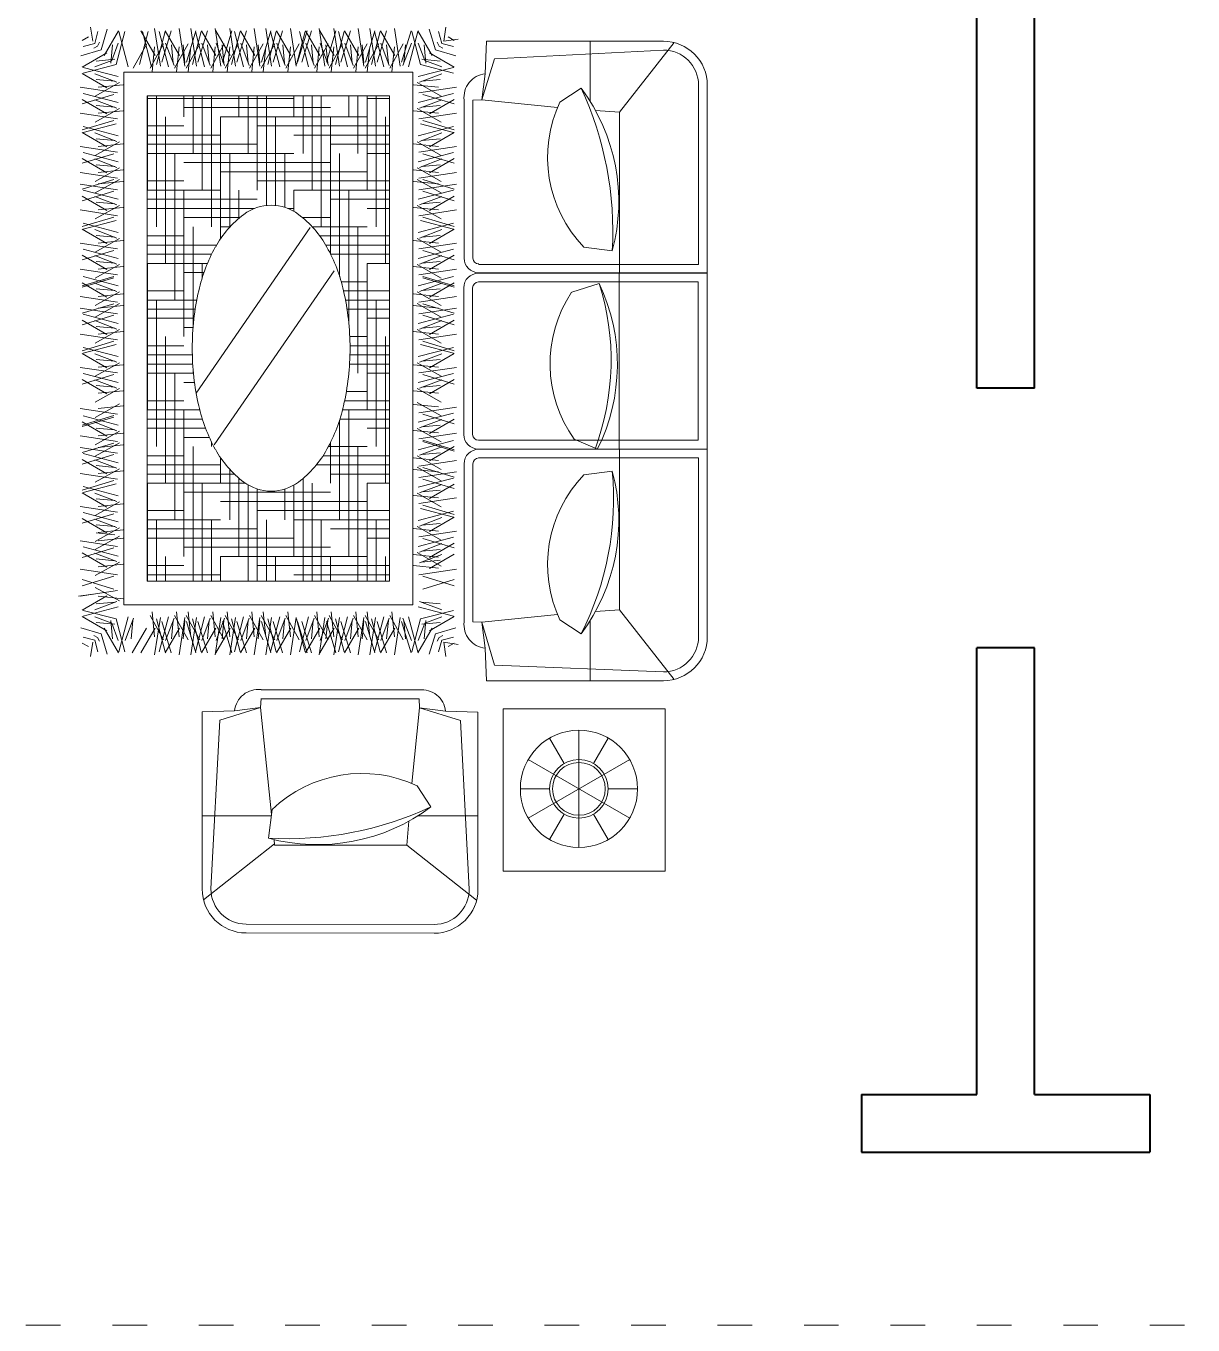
# Model space of a CAD drawing. Header units: millimetres. Extents: x 1551 to 1744, y 1536 to 1676.
# Drawn here: x 1601.938 to 1605.988, y 1566.155 to 1570.662 of the extents above; entities that cross this region are included whole.
import ezdxf

# ---------------------------------------------------------------- set-up
doc = ezdxf.new("R2010")
doc.units = ezdxf.units.MM
doc.linetypes.add('ACAD_ISO03W100', pattern=[30, 12, -18])
doc.layers.add('01_Gruesa', color=7, linetype='Continuous', lineweight=40)
doc.layers.add('03_Fina', color=7, linetype='Continuous', lineweight=9)
doc.layers.add('DWGAUTOCAD', color=7, linetype='Continuous')

# ---------------------------------------------------------------- blocks, each defined once
blk = doc.blocks.new('A$C221E0E82')
at = {"layer": '03_Fina', "color": 252, "true_color": 0x939598}
for p, q in [((892.1, 2154.4), (904.4, 2175.6)), ((914.7, 2131.9), (925.4, 2172.8)), ((936.6, 2110), (958, 2180.9)), ((947.6, 2089.8), (997.5, 2175.6)), ((988.3, 2058.3), (1018.4, 2172.8)), ((1030.2, 2050.5), (998.1, 2172.8)), ((1068.9, 2089.8), (1019, 2175.6)), ((1087.2, 2052.8), (1067.5, 2183.6)), ((1120.6, 2050.5), (1088.5, 2172.8)), ((1092.5, 2066.4), (1125.5, 2175.7)), ((1159.3, 2089.8), (1109.5, 2175.6)), ((1177.6, 2052.8), (1157.9, 2183.6)), ((1182.9, 2066.4), (1215.9, 2175.7)), ((1194.3, 2058.3), (1224.4, 2172.8)), ((1236.2, 2050.5), (1204, 2172.8)), ((1274.9, 2089.8), (1225, 2175.6)), ((1293.2, 2052.8), (1273.4, 2183.6)), ((1326.6, 2050.5), (1294.4, 2172.8)), ((1298.4, 2066.4), (1331.4, 2175.7)), ((1365.3, 2089.8), (1315.4, 2175.6)), ((1383.6, 2052.8), (1363.8, 2183.6)), ((1388.8, 2066.4), (1421.8, 2175.7)), ((1423.8, 2052.8), (1404, 2183.6)), ((1457.2, 2050.5), (1425, 2172.8)), ((1429, 2066.4), (1462, 2175.7)), ((1495.9, 2089.8), (1446, 2175.6)), ((1514.2, 2052.8), (1494.4, 2183.6)), ((1519.4, 2066.4), (1552.4, 2175.7)), ((1530.8, 2058.3), (1560.9, 2172.8)), ((1572.7, 2050.5), (1540.6, 2172.8)), ((1611.4, 2089.8), (1561.5, 2175.6)), ((1629.7, 2052.8), (1610, 2183.6)), ((1663.1, 2050.5), (1631, 2172.8)), ((1635, 2066.4), (1668, 2175.7)), ((1701.8, 2089.8), (1652, 2175.6)), ((1720.1, 2052.8), (1700.4, 2183.6)), ((1725.4, 2066.4), (1758.4, 2175.7)), ((1758.6, 2050.5), (1726.4, 2172.8)), ((1730.4, 2066.4), (1763.4, 2175.7)), ((1797.3, 2089.8), (1747.4, 2175.6)), ((1815.6, 2052.8), (1795.8, 2183.6)), ((1820.8, 2066.4), (1853.8, 2175.7)), ((1855.7, 2052.8), (1836, 2183.6)), ((1889.2, 2050.5), (1857, 2172.8)), ((1861, 2066.4), (1894, 2175.7)), ((1927.9, 2089.8), (1878, 2175.6)), ((1946.2, 2052.8), (1926.4, 2183.6)), ((1951.4, 2066.4), (1984.4, 2175.7)), ((1962.8, 2058.3), (1992.9, 2172.8)), ((2004.7, 2050.5), (1972.6, 2172.8)), ((2043.4, 2089.8), (1993.5, 2175.6)), ((2061.7, 2052.8), (2042, 2183.6)), ((2095.1, 2050.5), (2063, 2172.8)), ((2067, 2066.4), (2100, 2175.7)), ((2133.8, 2089.8), (2083.9, 2175.6)), ((2204.8, 2052.8), (2185, 2183.6)), ((2210, 2066.4), (2243, 2175.7)), ((2243.2, 2050.5), (2211.1, 2172.8)), ((2215.1, 2066.4), (2248.1, 2175.7)), ((2281.9, 2089.8), (2232, 2175.6)), ((2300.2, 2052.8), (2280.5, 2183.6)), ((2305.5, 2066.4), (2338.5, 2175.7)), ((2340.4, 2052.8), (2320.7, 2183.6)), ((2373.8, 2050.5), (2341.7, 2172.8)), ((2345.7, 2066.4), (2378.7, 2175.7)), ((2412.5, 2089.8), (2362.6, 2175.6)), ((2430.8, 2052.8), (2411.1, 2183.6)), ((2436.1, 2066.4), (2469.1, 2175.7)), ((2447.5, 2058.3), (2477.6, 2172.8)), ((2489.4, 2050.5), (2457.2, 2172.8)), ((2528.1, 2089.8), (2478.2, 2175.6)), ((2546.4, 2052.8), (2526.6, 2183.6)), ((2579.8, 2050.5), (2547.6, 2172.8)), ((2551.6, 2066.4), (2584.6, 2175.7)), ((2618.5, 2089.8), (2568.6, 2175.6)), ((2665.1, 2052.8), (2645.4, 2183.6)), ((2698.6, 2050.5), (2666.4, 2172.8)), ((2670.4, 2066.4), (2703.4, 2175.7)), ((2737.3, 2089.8), (2687.4, 2175.6)), ((2764.1, 2052.8), (2744.3, 2183.6)), ((2769.3, 2066.4), (2802.3, 2175.7)), ((2813.7, 2066.4), (2780.7, 2175.7)), ((2818.9, 2052.8), (2838.7, 2183.6)), ((2830.9, 2139.1), (2838.4, 2188.7)), ((2837.2, 2089.8), (2887.1, 2175.6)), ((2875.9, 2050.5), (2908.1, 2172.8)), ((2917.8, 2058.3), (2887.7, 2172.8)), ((2958.6, 2089.8), (2908.7, 2175.6)), ((2969.6, 2110), (2948.2, 2180.9)), ((2991.5, 2131.9), (2980.8, 2172.8)), ((3014, 2154.4), (3001.7, 2175.6)), ((907.4, 2139.1), (857.8, 2146.6)), ((914.7, 2131.9), (873.8, 2121.2)), ((923.7, 2122.8), (931, 2135.8)), ((970, 2063), (976, 2127.2)), ((973.7, 2072.9), (996.2, 2132.6)), ((1049.7, 2054.9), (1020.3, 2132.6)), ((1046.5, 2063), (1040.5, 2127.2)), ((1051.3, 2046.3), (1098.5, 2130.6)), ((1140.1, 2054.9), (1110.7, 2132.6)), ((1136.9, 2063), (1130.9, 2127.2)), ((1141.7, 2046.3), (1188.9, 2130.6)), ((1255.6, 2054.9), (1226.2, 2132.6)), ((1252.5, 2063), (1246.5, 2127.2)), ((1257.2, 2046.3), (1304.4, 2130.6)), ((1346, 2054.9), (1316.7, 2132.6)), ((1342.9, 2063), (1336.9, 2127.2)), ((1347.7, 2046.3), (1394.8, 2130.6)), ((1387.8, 2046.3), (1435, 2130.6)), ((1476.6, 2054.9), (1447.3, 2132.6)), ((1473.5, 2063), (1467.5, 2127.2)), ((1478.3, 2046.3), (1525.4, 2130.6)), ((1592.2, 2054.9), (1562.8, 2132.6)), ((1589, 2063), (1583, 2127.2)), ((1593.8, 2046.3), (1641, 2130.6)), ((1682.6, 2054.9), (1653.2, 2132.6)), ((1679.4, 2063), (1673.4, 2127.2)), ((1684.2, 2046.3), (1731.4, 2130.6)), ((1778, 2054.9), (1748.6, 2132.6)), ((1774.9, 2063), (1768.9, 2127.2)), ((1779.6, 2046.3), (1826.8, 2130.6)), ((1819.8, 2046.3), (1867, 2130.6)), ((1908.6, 2054.9), (1879.2, 2132.6)), ((1905.5, 2063), (1899.5, 2127.2)), ((1910.2, 2046.3), (1957.4, 2130.6)), ((2024.2, 2054.9), (1994.8, 2132.6)), ((2021, 2063), (2015, 2127.2)), ((2025.8, 2046.3), (2073, 2130.6)), ((2114.6, 2054.9), (2085.2, 2132.6)), ((2111.4, 2063), (2105.4, 2127.2)), ((2116.2, 2046.3), (2163.4, 2130.6)), ((2168.9, 2046.3), (2216, 2130.6)), ((2262.7, 2054.9), (2233.3, 2132.6)), ((2259.5, 2063), (2253.5, 2127.2)), ((2264.3, 2046.3), (2311.5, 2130.6)), ((2304.5, 2046.3), (2351.7, 2130.6)), ((2393.3, 2054.9), (2363.9, 2132.6)), ((2390.1, 2063), (2384.1, 2127.2)), ((2394.9, 2046.3), (2442.1, 2130.6)), ((2508.8, 2054.9), (2479.4, 2132.6)), ((2505.7, 2063), (2499.7, 2127.2)), ((2510.4, 2046.3), (2557.6, 2130.6)), ((2599.2, 2054.9), (2569.9, 2132.6)), ((2596.1, 2063), (2590.1, 2127.2)), ((2600.8, 2046.3), (2648, 2130.6)), ((2624.5, 2063), (2618.5, 2127.2)), ((2629.2, 2046.3), (2676.4, 2130.6)), ((2718, 2054.9), (2688.6, 2132.6)), ((2714.9, 2063), (2708.9, 2127.2)), ((2719.6, 2046.3), (2766.8, 2130.6)), ((2854.9, 2046.3), (2807.7, 2130.6)), ((2856.5, 2054.9), (2885.9, 2132.6)), ((2859.6, 2063), (2865.6, 2127.2)), ((2932.5, 2072.9), (2909.9, 2132.6)), ((2936.2, 2063), (2930.2, 2127.2)), ((2982.4, 2122.8), (2975.2, 2135.8)), ((2991.5, 2131.9), (3032.4, 2121.2)), ((2998.7, 2139.1), (3048.3, 2146.6)), ((936.6, 2110), (865.6, 2088.6)), ((956.8, 2099), (871, 2049.1)), ((923.7, 2122.8), (910.8, 2115.6)), ((1058.4, 2033.2), (1067.3, 2120.3)), ((1148.8, 2033.2), (1157.8, 2120.3)), ((1264.3, 2033.2), (1273.3, 2120.3)), ((1354.7, 2033.2), (1363.7, 2120.3)), ((1394.9, 2033.2), (1403.9, 2120.3)), ((1485.3, 2033.2), (1494.3, 2120.3)), ((1600.9, 2033.2), (1609.8, 2120.3)), ((1691.3, 2033.2), (1700.3, 2120.3)), ((1786.7, 2033.2), (1795.7, 2120.3)), ((1826.9, 2033.2), (1835.9, 2120.3)), ((1917.3, 2033.2), (1926.3, 2120.3)), ((2032.9, 2033.2), (2041.8, 2120.3)), ((2123.3, 2033.2), (2132.2, 2120.3)), ((2175.9, 2033.2), (2184.9, 2120.3)), ((2271.4, 2033.2), (2280.4, 2120.3)), ((2311.6, 2033.2), (2320.5, 2120.3)), ((2402, 2033.2), (2411, 2120.3)), ((2517.5, 2033.2), (2526.5, 2120.3)), ((2607.9, 2033.2), (2616.9, 2120.3)), ((2636.3, 2033.2), (2645.3, 2120.3)), ((2726.7, 2033.2), (2735.7, 2120.3)), ((2847.8, 2033.2), (2838.8, 2120.3)), ((2949.4, 2099), (3035.2, 2049.1)), ((2969.6, 2110), (3040.5, 2088.6)), ((2982.4, 2122.8), (2995.3, 2115.6)), ((988.3, 2058.3), (873.8, 2028.1)), ((996, 2016.3), (873.8, 2048.5)), ((996, 2016.3), (873.8, 2048.5)), ((973.7, 2072.9), (913.9, 2050.4)), ((983.6, 2076.6), (919.4, 2070.6)), ((2910.1, 2016.3), (3032.4, 2048.5)), ((2910.1, 2016.3), (3032.4, 2048.5)), ((2917.8, 2058.3), (3032.4, 2028.1)), ((2922.6, 2076.6), (2986.7, 2070.6)), ((2932.5, 2072.9), (2992.2, 2050.4)), ((1000.3, 1998.7), (916, 1951.5)), ((2868, 2031.6), (1015, 2031.6)), ((1015, 2031.6), (1015, 1024.9)), ((2868, 1024.9), (2868, 2031.6)), ((2914.5, 1996.9), (2992.2, 2026.3)), ((2914.5, 1996.9), (2992.2, 2026.3)), ((2922.6, 2000), (2986.7, 2006)), ((2922.6, 2000), (2986.7, 2006)), ((2949.4, 1952.3), (3035.2, 2002.2)), ((2949.4, 1952.3), (3035.2, 2002.2)), ((956.8, 1922.3), (871, 1972.2)), ((956.8, 1922.3), (871, 1972.2)), ((988.3, 1976.2), (873.8, 1946.1)), ((996, 1934.3), (873.8, 1966.5)), ((996, 1934.3), (873.8, 1966.5)), ((2786.4, 1950), (1096.6, 1950)), ((1096.6, 1950), (1096.6, 1106.5)), ((1096.6, 1949.2), (1425.2, 1949.2)), ((1106.5, 1949.2), (1106.5, 1439.3)), ((1170.2, 1950), (1170.2, 1949.2)), ((1202.1, 1950), (1202.1, 1821.8)), ((1234, 1950), (1234, 1694.3)), ((1265.8, 1950), (1265.8, 1566.8)), ((1297.7, 1949.2), (1297.7, 1439.3)), ((1361.4, 1950), (1361.4, 1949.2)), ((1393.3, 1950), (1393.3, 1821.8)), ((1425.2, 1950), (1425.2, 1694.3)), ((1457.1, 1950), (1457.1, 1566.8)), ((1488.9, 1949.2), (1488.9, 1576.4)), ((1552.7, 1950), (1552.7, 1949.2)), ((1584.6, 1950), (1584.6, 1821.8)), ((1616.4, 1950), (1616.4, 1708.5)), ((1648.3, 1950), (1648.3, 1725.4)), ((1680.2, 1949.2), (2190.1, 1949.2)), ((1680.2, 1949.2), (1680.2, 1739.9)), ((1743.9, 1950), (1743.9, 1949.2)), ((1775.8, 1950), (1775.8, 1821.8)), ((1807.7, 1950), (1807.7, 1777.2)), ((1839.5, 1950), (1839.5, 1782.7)), ((1871.4, 1949.2), (1871.4, 1787)), ((1935.2, 1950), (1935.2, 1949.2)), ((1967, 1950), (1967, 1821.8)), ((1998.9, 1950), (1998.9, 1792.7)), ((2030.8, 1950), (2030.8, 1791.3)), ((2062.7, 1949.2), (2062.7, 1788.8)), ((2126.4, 1950), (2126.4, 1949.2)), ((2158.3, 1950), (2158.3, 1821.8)), ((2190.1, 1950), (2190.1, 1766.9)), ((2222, 1950), (2222, 1757.8)), ((2253.9, 1949.2), (2253.9, 1746.7)), ((2317.6, 1950), (2317.6, 1949.2)), ((2349.5, 1950), (2349.5, 1821.8)), ((2381.4, 1950), (2381.4, 1694.3)), ((2413.3, 1950), (2413.3, 1646.5)), ((2445.1, 1949.2), (2445.1, 1608.2)), ((2445.1, 1949.2), (2786.4, 1949.2)), ((2508.9, 1950), (2508.9, 1949.2)), ((2540.7, 1950), (2540.7, 1821.8)), ((2572.6, 1950), (2572.6, 1694.3)), ((2604.5, 1950), (2604.5, 1566.8)), ((2636.4, 1949.2), (2636.4, 1439.3)), ((2700.1, 1950), (2700.1, 1949.2)), ((2732, 1950), (2732, 1821.8)), ((2763.9, 1950), (2763.9, 1694.3)), ((2786.4, 1106.5), (2786.4, 1950)), ((2949.4, 1922.3), (3035.2, 1972.2)), ((2949.4, 1922.3), (3035.2, 1972.2)), ((993.8, 1904), (863, 1923.8)), ((980.2, 1898.8), (870.8, 1865.8)), ((988.3, 1917.5), (873.8, 1887.3)), ((996, 1875.5), (873.8, 1907.7)), ((996, 1875.5), (873.8, 1907.7)), ((1000.3, 1939.9), (916, 1892.8)), ((1013.4, 1932.9), (926.3, 1923.9)), ((1096.6, 1917.4), (1552.7, 1917.4)), ((1807.7, 1917.4), (2317.6, 1917.4)), ((2572.6, 1917.4), (2786.4, 1917.4)), ((2892.8, 1932.9), (2979.8, 1923.9)), ((2905.9, 1939.9), (2990.2, 1892.8)), ((2910.1, 1875.5), (3032.4, 1907.7)), ((2910.1, 1875.5), (3032.4, 1907.7)), ((2912.3, 1904), (3043.1, 1923.8)), ((2917.8, 1917.5), (3032.4, 1887.3)), ((2926, 1898.8), (3035.3, 1865.8)), ((956.8, 1836.9), (871, 1886.7)), ((956.8, 1836.9), (871, 1886.7)), ((991.7, 1856.1), (913.9, 1885.5)), ((991.7, 1856.1), (913.9, 1885.5)), ((1000.3, 1854.5), (916, 1807.3)), ((983.6, 1859.3), (919.4, 1865.3)), ((983.6, 1859.3), (919.4, 1865.3)), ((1170.2, 1885.5), (1680.2, 1885.5)), ((1297.7, 1853.6), (1807.7, 1853.6)), ((1935.2, 1885.5), (2445.1, 1885.5)), ((2062.7, 1853.6), (2572.6, 1853.6)), ((2700.1, 1885.5), (2786.4, 1885.5)), ((2905.9, 1854.5), (2990.2, 1807.3)), ((2914.5, 1856.1), (2992.2, 1885.5)), ((2914.5, 1856.1), (2992.2, 1885.5)), ((2922.6, 1859.3), (2986.7, 1865.3)), ((2922.6, 1859.3), (2986.7, 1865.3)), ((2949.4, 1836.9), (3035.2, 1886.7)), ((2949.4, 1836.9), (3035.2, 1886.7)), ((993.8, 1818.6), (863, 1838.3)), ((980.2, 1813.3), (870.8, 1780.3)), ((1000.3, 1814.3), (916, 1767.1)), ((983.6, 1819), (919.4, 1825)), ((983.6, 1819), (919.4, 1825)), ((1013.4, 1847.4), (926.3, 1838.4)), ((1096.6, 1821.8), (1170.2, 1821.8)), ((1138.3, 1821.8), (1138.3, 1311.8)), ((1329.6, 1821.8), (1329.6, 1311.8)), ((1425.2, 1821.8), (1935.2, 1821.8)), ((1520.8, 1821.8), (1520.8, 1627.6)), ((1712, 1821.8), (1712, 1752.2)), ((1903.3, 1821.8), (1903.3, 1790.1)), ((2094.5, 1821.8), (2094.5, 1785.1)), ((2190.1, 1821.8), (2700.1, 1821.8)), ((2285.8, 1821.8), (2285.8, 1733.4)), ((2477, 1821.8), (2477, 1311.8)), ((2668.2, 1821.8), (2668.2, 1311.8)), ((2892.8, 1847.4), (2979.8, 1838.4)), ((2905.9, 1814.3), (2990.2, 1767.1)), ((2912.3, 1818.6), (3043.1, 1838.3)), ((2922.6, 1819), (2986.7, 1825)), ((2922.6, 1819), (2986.7, 1825)), ((2926, 1813.3), (3035.3, 1780.3)), ((993.8, 1778.4), (863, 1798.1)), ((980.2, 1773.1), (870.8, 1740.1)), ((988.3, 1791.8), (873.8, 1761.7)), ((996, 1749.9), (873.8, 1782)), ((996, 1749.9), (873.8, 1782)), ((1013.4, 1807.2), (926.3, 1798.2)), ((1096.6, 1789.9), (1297.7, 1789.9)), ((1552.7, 1789.9), (1900.3, 1789.9)), ((2131.4, 1779.4), (1555.5, 1382.1)), ((2050.7, 1789.9), (2062.7, 1789.9)), ((2317.6, 1789.9), (2786.4, 1789.9)), ((2892.8, 1807.2), (2979.8, 1798.2)), ((2910.1, 1749.9), (3032.4, 1782)), ((2910.1, 1749.9), (3032.4, 1782)), ((2912.3, 1778.4), (3043.1, 1798.1)), ((2917.8, 1791.8), (3032.4, 1761.7)), ((2926, 1773.1), (3035.3, 1740.1)), ((956.8, 1711.2), (871, 1761.1)), ((956.8, 1711.2), (871, 1761.1)), ((991.7, 1730.4), (913.9, 1759.8)), ((991.7, 1730.4), (913.9, 1759.8)), ((1000.3, 1728.8), (916, 1681.6)), ((983.6, 1733.6), (919.4, 1739.6)), ((983.6, 1733.6), (919.4, 1739.6)), ((1013.4, 1721.7), (926.3, 1712.8)), ((1096.6, 1758), (1425.2, 1758)), ((1096.6, 1726.1), (1552.7, 1726.1)), ((1680.2, 1758), (1729.5, 1758)), ((2301.2, 1726.1), (2317.6, 1726.1)), ((2445.1, 1758), (2786.4, 1758)), ((2572.6, 1726.1), (2786.4, 1726.1)), ((2892.8, 1721.7), (2979.8, 1712.8)), ((2905.9, 1728.8), (2990.2, 1681.6)), ((2914.5, 1730.4), (2992.2, 1759.8)), ((2914.5, 1730.4), (2992.2, 1759.8)), ((2922.6, 1733.6), (2986.7, 1739.6)), ((2922.6, 1733.6), (2986.7, 1739.6)), ((2949.4, 1711.2), (3035.2, 1761.1)), ((2949.4, 1711.2), (3035.2, 1761.1)), ((3237.1, 1645.7), (3241.3, 1758.6)), ((3241.3, 1758.6), (3857.3, 1758.6)), ((3857.3, 1728), (3270, 1697.4)), ((3602.3, 1758.6), (3602.3, 1517.5)), ((3700.6, 1506.6), (3894.8, 1754)), ((993.8, 1692.9), (863, 1712.6)), ((980.2, 1687.6), (870.8, 1654.6)), ((956.8, 1660.9), (871, 1710.8)), ((956.8, 1660.9), (871, 1710.8)), ((991.7, 1680.2), (913.9, 1709.5)), ((991.7, 1680.2), (913.9, 1709.5)), ((1000.3, 1678.6), (916, 1631.4)), ((983.6, 1683.3), (919.4, 1689.3)), ((983.6, 1683.3), (919.4, 1689.3)), ((1170.2, 1694.3), (1594, 1694.3)), ((1170.2, 1694.3), (1170.2, 1184.3)), ((1361.4, 1694.3), (1361.4, 1184.3)), ((1552.7, 1694.3), (1552.7, 1661.2)), ((2311.8, 1716.3), (1706.2, 1298.4)), ((2357, 1694.3), (2445.1, 1694.3)), ((2508.9, 1694.3), (2508.9, 1184.3)), ((2700.1, 1694.3), (2700.1, 1184.3)), ((2700.1, 1694.3), (2786.4, 1694.3)), ((2905.9, 1678.6), (2990.2, 1631.4)), ((2912.3, 1692.9), (3043.1, 1712.6)), ((2914.5, 1680.2), (2992.2, 1709.5)), ((2914.5, 1680.2), (2992.2, 1709.5)), ((2922.6, 1683.3), (2986.7, 1689.3)), ((2922.6, 1683.3), (2986.7, 1689.3)), ((2926, 1687.6), (3035.3, 1654.6)), ((2949.4, 1660.9), (3035.2, 1710.8)), ((2949.4, 1660.9), (3035.2, 1710.8)), ((3270, 1697.4), (3225.5, 1555.1)), ((993.8, 1642.6), (863, 1662.4)), ((980.2, 1637.4), (870.8, 1604.4)), ((988.3, 1656.1), (873.8, 1626)), ((996, 1614.2), (873.8, 1646.3)), ((996, 1614.2), (873.8, 1646.3)), ((1013.4, 1671.5), (926.3, 1662.5)), ((1096.6, 1630.5), (1170.2, 1630.5)), ((1297.7, 1662.4), (1553.9, 1662.4)), ((1425.2, 1630.5), (1523.3, 1630.5)), ((2397, 1662.4), (2572.6, 1662.4)), ((2427.7, 1630.5), (2700.1, 1630.5)), ((2892.8, 1671.5), (2979.8, 1662.5)), ((2910.1, 1614.2), (3032.4, 1646.3)), ((2910.1, 1614.2), (3032.4, 1646.3)), ((2912.3, 1642.6), (3043.1, 1662.4)), ((2917.8, 1656.1), (3032.4, 1626)), ((2926, 1637.4), (3035.3, 1604.4)), ((3237.1, 1645.7), (3225.5, 1555.1)), ((956.8, 1575.5), (871, 1625.4)), ((956.8, 1575.5), (871, 1625.4)), ((991.7, 1594.7), (913.9, 1624.1)), ((991.7, 1594.7), (913.9, 1624.1)), ((1000.3, 1593.1), (916, 1545.9)), ((983.6, 1597.9), (919.4, 1603.9)), ((983.6, 1597.9), (919.4, 1603.9)), ((1013.4, 1586), (926.3, 1577)), ((1096.6, 1598.6), (1297.7, 1598.6)), ((2451.2, 1598.6), (2786.4, 1598.6)), ((2892.8, 1586), (2979.8, 1577)), ((2905.9, 1593.1), (2990.2, 1545.9)), ((2914.5, 1594.7), (2992.2, 1624.1)), ((2914.5, 1594.7), (2992.2, 1624.1)), ((2922.6, 1597.9), (2986.7, 1603.9)), ((2922.6, 1597.9), (2986.7, 1603.9)), ((2949.4, 1575.5), (3035.2, 1625.4)), ((2949.4, 1575.5), (3035.2, 1625.4)), ((3980.8, 951.3), (3979.7, 1605.6)), ((4011.4, 951.3), (4010.3, 1605.6)), ((993.8, 1557.2), (863, 1576.9)), ((980.2, 1551.9), (870.8, 1518.9)), ((1000.3, 1552.9), (916, 1505.7)), ((983.6, 1557.7), (919.4, 1563.7)), ((983.6, 1557.7), (919.4, 1563.7)), ((1013.4, 1545.8), (926.3, 1536.8)), ((1096.6, 1566.8), (1425.2, 1566.8)), ((1202.1, 1566.8), (1202.1, 1106.5)), ((1393.3, 1566.8), (1393.3, 1106.5)), ((2465.5, 1566.8), (2786.4, 1566.8)), ((2540.7, 1566.8), (2540.7, 1106.5)), ((2732, 1566.8), (2732, 1106.5)), ((2892.8, 1545.8), (2979.8, 1536.8)), ((2905.9, 1552.9), (2990.2, 1505.7)), ((2912.3, 1557.2), (3043.1, 1576.9)), ((2922.6, 1557.7), (2986.7, 1563.7)), ((2922.6, 1557.7), (2986.7, 1563.7)), ((2926, 1551.9), (3035.3, 1518.9)), ((3164.8, 1553.1), (3164.8, 1003.5)), ((3194.4, 1553.5), (3225.5, 1555.1)), ((3195.4, 1553.1), (3195.4, 1003.5)), ((3225.5, 1555.1), (3598.5, 1517)), ((993.8, 1517), (863, 1536.7)), ((980.2, 1511.7), (870.8, 1478.7)), ((956.8, 1449.8), (871, 1499.7)), ((956.8, 1449.8), (871, 1499.7)), ((988.3, 1530.4), (873.8, 1500.3)), ((996, 1488.5), (873.8, 1520.6)), ((996, 1488.5), (873.8, 1520.6)), ((991.7, 1469.1), (913.9, 1498.4)), ((991.7, 1469.1), (913.9, 1498.4)), ((1096.6, 1534.9), (1478.8, 1534.9)), ((1170.2, 1503), (1478.7, 1503)), ((2572.6, 1534.9), (2786.4, 1534.9)), ((2700.1, 1503), (2786.4, 1503)), ((2910.1, 1488.5), (3032.4, 1520.6)), ((2910.1, 1488.5), (3032.4, 1520.6)), ((2912.3, 1517), (3043.1, 1536.7)), ((2914.5, 1469.1), (2992.2, 1498.4)), ((2914.5, 1469.1), (2992.2, 1498.4)), ((2917.8, 1530.4), (3032.4, 1500.3)), ((2926, 1511.7), (3035.3, 1478.7)), ((2949.4, 1449.8), (3035.2, 1499.7)), ((2949.4, 1449.8), (3035.2, 1499.7)), ((3581, 1514.7), (3680.6, 1527.8)), ((3685.5, 1508.2), (3705.4, 1506.1)), ((3705.4, 1045.6), (3705.4, 1506.1)), ((993.8, 1431.5), (863, 1451.3)), ((1000.3, 1467.4), (916, 1420.3)), ((983.6, 1472.2), (919.4, 1478.2)), ((983.6, 1472.2), (919.4, 1478.2)), ((1013.4, 1460.3), (926.3, 1451.4)), ((1297.7, 1471.2), (1485.1, 1471.2)), ((1488.9, 1460.3), (1488.9, 1439.3)), ((2465.9, 1471.2), (2572.6, 1471.2)), ((2892.8, 1460.3), (2979.8, 1451.4)), ((2905.9, 1467.4), (2990.2, 1420.3)), ((2912.3, 1431.5), (3043.1, 1451.3)), ((2922.6, 1472.2), (2986.7, 1478.2)), ((2922.6, 1472.2), (2986.7, 1478.2)), ((980.2, 1426.3), (870.8, 1393.3)), ((980.2, 1411.2), (870.8, 1378.2)), ((988.3, 1429.9), (873.8, 1399.8)), ((996, 1388), (873.8, 1420.1)), ((996, 1388), (873.8, 1420.1)), ((1096.6, 1439.3), (1170.2, 1439.3)), ((1096.6, 1407.4), (1297.7, 1407.4)), ((1234, 1439.3), (1234, 1106.5)), ((1425.2, 1439.3), (1425.2, 1106.5)), ((1425.2, 1439.3), (1499.1, 1439.3)), ((1520.8, 1409.1), (1520.8, 1311.8)), ((2428.7, 1407.4), (2786.4, 1407.4)), ((2451.9, 1439.3), (2700.1, 1439.3)), ((2572.6, 1439.3), (2572.6, 1106.5)), ((2763.9, 1439.3), (2763.9, 1106.5)), ((2910.1, 1388), (3032.4, 1420.1)), ((2910.1, 1388), (3032.4, 1420.1)), ((2917.8, 1429.9), (3032.4, 1399.8)), ((2926, 1426.3), (3035.3, 1393.3)), ((2926, 1411.2), (3035.3, 1378.2)), ((956.8, 1349.3), (871, 1399.1)), ((956.8, 1349.3), (871, 1399.1)), ((991.7, 1368.5), (913.9, 1397.9)), ((991.7, 1368.5), (913.9, 1397.9)), ((1000.3, 1366.9), (916, 1319.7)), ((983.6, 1371.7), (919.4, 1377.7)), ((983.6, 1371.7), (919.4, 1377.7)), ((1013.4, 1359.8), (926.3, 1350.8)), ((1096.6, 1375.5), (1425.2, 1375.5)), ((1552.7, 1375.4), (1552.7, 1184.3)), ((2381.4, 1360.7), (2381.4, 1106.5)), ((2445.1, 1375.5), (2786.4, 1375.5)), ((2892.8, 1359.8), (2979.8, 1350.8)), ((2905.9, 1366.9), (2990.2, 1319.7)), ((2914.5, 1368.5), (2992.2, 1397.9)), ((2914.5, 1368.5), (2992.2, 1397.9)), ((2922.6, 1371.7), (2986.7, 1377.7)), ((2922.6, 1371.7), (2986.7, 1377.7)), ((2949.4, 1349.3), (3035.2, 1399.1)), ((2949.4, 1349.3), (3035.2, 1399.1)), ((993.8, 1331), (863, 1350.7)), ((980.2, 1325.7), (870.8, 1292.7)), ((956.8, 1299), (871, 1348.9)), ((956.8, 1299), (871, 1348.9)), ((991.7, 1318.3), (913.9, 1347.6)), ((991.7, 1318.3), (913.9, 1347.6)), ((1000.3, 1316.6), (916, 1269.5)), ((983.6, 1321.4), (919.4, 1327.4)), ((983.6, 1321.4), (919.4, 1327.4)), ((1096.6, 1343.7), (1552.7, 1343.7)), ((1170.2, 1311.8), (1647.2, 1311.8)), ((1265.8, 1311.8), (1265.8, 1106.5)), ((1457.1, 1311.8), (1457.1, 1106.5)), ((1584.6, 1349.1), (1584.6, 1106.5)), ((1616.4, 1328.2), (1616.4, 1106.5)), ((1648.3, 1311.3), (1648.3, 1106.5)), ((2303.8, 1311.8), (2445.1, 1311.8)), ((2317.6, 1318.9), (2317.6, 1184.3)), ((2349.5, 1337.4), (2349.5, 1106.5)), ((2413.3, 1311.8), (2413.3, 1106.5)), ((2572.6, 1343.7), (2786.4, 1343.7)), ((2604.5, 1311.8), (2604.5, 1106.5)), ((2700.1, 1311.8), (2786.4, 1311.8)), ((2905.9, 1316.6), (2990.2, 1269.5)), ((2912.3, 1331), (3043.1, 1350.7)), ((2914.5, 1318.3), (2992.2, 1347.6)), ((2914.5, 1318.3), (2992.2, 1347.6)), ((2922.6, 1321.4), (2986.7, 1327.4)), ((2922.6, 1321.4), (2986.7, 1327.4)), ((2926, 1325.7), (3035.3, 1292.7)), ((2949.4, 1299), (3035.2, 1348.9)), ((2949.4, 1299), (3035.2, 1348.9)), ((993.8, 1280.7), (863, 1300.5)), ((980.2, 1275.5), (870.8, 1242.4)), ((988.3, 1294.1), (873.8, 1264)), ((996, 1252.2), (873.8, 1284.4)), ((996, 1252.2), (873.8, 1284.4)), ((1013.4, 1309.5), (926.3, 1300.6)), ((1297.7, 1279.9), (1725.7, 1279.9)), ((1743.9, 1274.3), (1743.9, 1184.3)), ((1775.8, 1266.1), (1775.8, 1106.5)), ((2190.1, 1269.7), (2190.1, 1106.5)), ((2222, 1278.9), (2222, 1106.5)), ((2225.3, 1279.9), (2572.6, 1279.9)), ((2892.8, 1309.5), (2979.8, 1300.6)), ((2910.1, 1252.2), (3032.4, 1284.4)), ((2910.1, 1252.2), (3032.4, 1284.4)), ((2912.3, 1280.7), (3043.1, 1300.5)), ((2917.8, 1294.1), (3032.4, 1264)), ((2926, 1275.5), (3035.3, 1242.4)), ((956.8, 1213.5), (871, 1263.4)), ((956.8, 1213.5), (871, 1263.4)), ((991.7, 1232.8), (913.9, 1262.2)), ((991.7, 1232.8), (913.9, 1262.2)), ((1000.3, 1231.2), (916, 1184)), ((983.6, 1235.9), (919.4, 1241.9)), ((983.6, 1235.9), (919.4, 1241.9)), ((1013.4, 1224.1), (926.3, 1215.1)), ((1096.6, 1248), (1170.2, 1248)), ((1425.2, 1248), (1886.7, 1248)), ((1807.7, 1259.5), (1807.7, 1106.5)), ((1839.5, 1254), (1839.5, 1106.5)), ((1935.2, 1244.6), (1935.2, 1184.3)), ((1967, 1243.7), (1967, 1106.5)), ((1998.9, 1244), (1998.9, 1106.5)), ((2030.8, 1245.4), (2030.8, 1106.5)), ((2126.4, 1256.4), (2126.4, 1184.3)), ((2158.3, 1262.4), (2158.3, 1106.5)), ((2190.1, 1248), (2700.1, 1248)), ((2892.8, 1224.1), (2979.8, 1215.1)), ((2905.9, 1231.2), (2990.2, 1184)), ((2914.5, 1232.8), (2992.2, 1262.2)), ((2914.5, 1232.8), (2992.2, 1262.2)), ((2922.6, 1235.9), (2986.7, 1241.9)), ((2922.6, 1235.9), (2986.7, 1241.9)), ((2949.4, 1213.5), (3035.2, 1263.4)), ((2949.4, 1213.5), (3035.2, 1263.4)), ((993.8, 1195.3), (863, 1215)), ((980.2, 1190), (870.8, 1157)), ((1000.3, 1191), (916, 1143.8)), ((983.6, 1195.7), (919.4, 1201.7)), ((983.6, 1195.7), (919.4, 1201.7)), ((1013.4, 1183.9), (926.3, 1174.9)), ((1096.6, 1216.2), (1297.7, 1216.2)), ((1096.6, 1184.3), (1425.2, 1184.3)), ((1106.5, 1184.3), (1106.5, 1106.5)), ((1297.7, 1184.3), (1297.7, 1106.5)), ((1488.9, 1184.3), (1488.9, 1106.5)), ((1552.7, 1216.2), (2062.7, 1216.2)), ((1680.2, 1184.3), (2190.1, 1184.3)), ((1680.2, 1184.3), (1680.2, 1106.5)), ((1871.4, 1184.3), (1871.4, 1106.5)), ((2062.7, 1184.3), (2062.7, 1106.5)), ((2253.9, 1184.3), (2253.9, 1106.5)), ((2317.6, 1216.2), (2786.4, 1216.2)), ((2445.1, 1184.3), (2786.4, 1184.3)), ((2445.1, 1184.3), (2445.1, 1106.5)), ((2636.4, 1184.3), (2636.4, 1106.5)), ((2892.8, 1183.9), (2979.8, 1174.9)), ((2905.9, 1191), (2990.2, 1143.8)), ((2912.3, 1195.3), (3043.1, 1215)), ((2922.6, 1195.7), (2986.7, 1201.7)), ((2922.6, 1195.7), (2986.7, 1201.7)), ((2926, 1190), (3035.3, 1157)), ((993.8, 1155), (863, 1174.8)), ((980.2, 1149.8), (870.8, 1116.8)), ((956.8, 1087.9), (871, 1137.8)), ((956.8, 1087.9), (871, 1137.8)), ((988.3, 1168.5), (873.8, 1138.4)), ((996, 1126.6), (873.8, 1158.7)), ((996, 1126.6), (873.8, 1158.7)), ((991.7, 1107.1), (913.9, 1136.5)), ((991.7, 1107.1), (913.9, 1136.5)), ((1096.6, 1152.4), (1552.7, 1152.4)), ((1807.7, 1152.4), (2317.6, 1152.4)), ((2572.6, 1152.4), (2786.4, 1152.4)), ((2910.1, 1126.6), (3032.4, 1158.7)), ((2910.1, 1126.6), (3032.4, 1158.7)), ((2912.3, 1155), (3043.1, 1174.8)), ((2914.5, 1107.1), (2992.2, 1136.5)), ((2914.5, 1107.1), (2992.2, 1136.5)), ((2917.8, 1168.5), (3032.4, 1138.4)), ((2926, 1149.8), (3035.3, 1116.8)), ((2949.4, 1087.9), (3035.2, 1137.8)), ((2949.4, 1087.9), (3035.2, 1137.8)), ((993.8, 1069.6), (863, 1089.3)), ((1000.3, 1105.5), (916, 1058.3)), ((983.6, 1110.3), (919.4, 1116.3)), ((983.6, 1110.3), (919.4, 1116.3)), ((1013.4, 1098.4), (926.3, 1089.5)), ((1096.6, 1106.5), (2786.4, 1106.5)), ((1170.2, 1120.6), (1680.2, 1120.6)), ((1935.2, 1120.6), (2445.1, 1120.6)), ((2700.1, 1120.6), (2786.4, 1120.6)), ((2892.8, 1098.4), (2979.8, 1089.5)), ((2905.9, 1105.5), (2990.2, 1058.3)), ((2912.3, 1069.6), (3043.1, 1089.3)), ((2922.6, 1110.3), (2986.7, 1116.3)), ((2922.6, 1110.3), (2986.7, 1116.3)), ((980.2, 1064.3), (870.8, 1031.3)), ((996, 1040.2), (873.8, 1008)), ((996, 1040.2), (873.8, 1008)), ((991.7, 1059.6), (913.9, 1030.3)), ((991.7, 1059.6), (913.9, 1030.3)), ((983.6, 1056.5), (919.4, 1050.5)), ((983.6, 1056.5), (919.4, 1050.5)), ((2910.1, 1040.2), (3032.4, 1008)), ((2910.1, 1040.2), (3032.4, 1008)), ((2914.5, 1059.6), (2992.2, 1030.3)), ((2914.5, 1059.6), (2992.2, 1030.3)), ((2922.6, 1056.5), (2986.7, 1050.5)), ((2922.6, 1056.5), (2986.7, 1050.5)), ((2926, 1064.3), (3035.3, 1031.3)), ((3621.7, 1039), (3705.4, 1045.6)), ((3705.4, 1045.6), (3895.9, 803)), ((956.8, 957.6), (871, 1007.4)), ((988.3, 998.3), (873.8, 1028.4)), ((973.7, 983.6), (913.9, 1006.2)), ((988.3, 998.3), (1018.4, 883.7)), ((1030.2, 1006), (998.1, 883.7)), ((1015, 1024.9), (2868, 1024.9)), ((1049.7, 1001.6), (1020.3, 923.9)), ((1051.3, 1010.3), (1098.5, 926)), ((1058.4, 1023.3), (1067.3, 936.3)), ((1087.2, 1003.8), (1067.5, 873)), ((1120.6, 1006), (1088.5, 883.7)), ((1140.1, 1001.6), (1110.7, 923.9)), ((1141.7, 1010.3), (1188.9, 926)), ((1148.8, 1023.3), (1157.8, 936.3)), ((1177.6, 1003.8), (1157.9, 873)), ((1194.3, 998.3), (1224.4, 883.7)), ((1236.2, 1006), (1204, 883.7)), ((1255.6, 1001.6), (1226.2, 923.9)), ((1257.2, 1010.3), (1304.4, 926)), ((1264.3, 1023.3), (1273.3, 936.3)), ((1293.2, 1003.8), (1273.4, 873)), ((1326.6, 1006), (1294.4, 883.7)), ((1346, 1001.6), (1316.7, 923.9)), ((1347.7, 1010.3), (1394.8, 926)), ((1354.7, 1023.3), (1363.7, 936.3)), ((1383.6, 1003.8), (1363.8, 873)), ((1387.8, 1010.3), (1435, 926)), ((1394.9, 1023.3), (1403.9, 936.3)), ((1423.8, 1003.8), (1404, 873)), ((1457.2, 1006), (1425, 883.7)), ((1476.6, 1001.6), (1447.3, 923.9)), ((1478.3, 1010.3), (1525.4, 926)), ((1485.3, 1023.3), (1494.3, 936.3)), ((1514.2, 1003.8), (1494.4, 873)), ((1530.8, 998.3), (1560.9, 883.7)), ((1572.7, 1006), (1540.6, 883.7)), ((1592.2, 1001.6), (1562.8, 923.9)), ((1593.8, 1010.3), (1641, 926)), ((1600.9, 1023.3), (1609.8, 936.3)), ((1629.7, 1003.8), (1610, 873)), ((1663.1, 1006), (1631, 883.7)), ((1682.6, 1001.6), (1653.2, 923.9)), ((1684.2, 1010.3), (1731.4, 926)), ((1691.3, 1023.3), (1700.3, 936.3)), ((1720.1, 1003.8), (1700.4, 873)), ((1758.6, 1006), (1726.4, 883.7)), ((1778, 1001.6), (1748.6, 923.9)), ((1779.6, 1010.3), (1826.8, 926)), ((1786.7, 1023.3), (1795.7, 936.3)), ((1815.6, 1003.8), (1795.8, 873)), ((1819.8, 1010.3), (1867, 926)), ((1826.9, 1023.3), (1835.9, 936.3)), ((1855.7, 1003.8), (1836, 873)), ((1889.2, 1006), (1857, 883.7)), ((1908.6, 1001.6), (1879.2, 923.9)), ((1910.2, 1010.3), (1957.4, 926)), ((1917.3, 1023.3), (1926.3, 936.3)), ((1946.2, 1003.8), (1926.4, 873)), ((1962.8, 998.3), (1992.9, 883.7)), ((2004.7, 1006), (1972.6, 883.7)), ((2024.2, 1001.6), (1994.8, 923.9)), ((2025.8, 1010.3), (2073, 926)), ((2032.9, 1023.3), (2041.8, 936.3)), ((2061.7, 1003.8), (2042, 873)), ((2095.1, 1006), (2063, 883.7)), ((2114.6, 1001.6), (2085.2, 923.9)), ((2116.2, 1010.3), (2163.4, 926)), ((2123.3, 1023.3), (2132.2, 936.3)), ((2164, 1010.3), (2211.1, 926)), ((2171.1, 1023.3), (2180, 936.3)), ((2199.9, 1003.8), (2180.1, 873)), ((2233.3, 1006), (2201.2, 883.7)), ((2252.8, 1001.6), (2223.4, 923.9)), ((2254.4, 1010.3), (2301.6, 926)), ((2261.5, 1023.3), (2270.4, 936.3)), ((2290.3, 1003.8), (2270.6, 873)), ((2328.8, 1006), (2296.6, 883.7)), ((2348.2, 1001.6), (2318.8, 923.9)), ((2349.8, 1010.3), (2397, 926)), ((2356.9, 1023.3), (2365.9, 936.3)), ((2385.7, 1003.8), (2366, 873)), ((2390, 1010.3), (2437.2, 926)), ((2397.1, 1023.3), (2406.1, 936.3)), ((2425.9, 1003.8), (2406.2, 873)), ((2459.4, 1006), (2427.2, 883.7)), ((2478.8, 1001.6), (2449.4, 923.9)), ((2480.4, 1010.3), (2527.6, 926)), ((2487.5, 1023.3), (2496.5, 936.3)), ((2516.3, 1003.8), (2496.6, 873)), ((2533, 998.3), (2563.1, 883.7)), ((2574.9, 1006), (2542.8, 883.7)), ((2594.3, 1001.6), (2565, 923.9)), ((2596, 1010.3), (2643.1, 926)), ((2603, 1023.3), (2612, 936.3)), ((2631.9, 1003.8), (2612.1, 873)), ((2665.3, 1006), (2633.2, 883.7)), ((2684.8, 1001.6), (2655.4, 923.9)), ((2686.4, 1010.3), (2733.6, 926)), ((2722.8, 1001.6), (2693.4, 923.9)), ((2693.5, 1023.3), (2702.4, 936.3)), ((2731.5, 1023.3), (2740.4, 936.3)), ((2764.1, 1003.8), (2744.3, 873)), ((2856.5, 1001.6), (2885.9, 923.9)), ((2875.9, 1006), (2908.1, 883.7)), ((2917.8, 998.3), (2887.7, 883.7)), ((2917.8, 998.3), (3032.4, 1028.4)), ((2932.5, 983.6), (2992.2, 1006.2)), ((2949.4, 957.6), (3035.2, 1007.4)), ((3195.4, 1003.5), (3226.5, 1001.9)), ((3226.5, 1001.9), (3490, 1028.8)), ((3271, 859.6), (3226.5, 1001.9)), ((3238.2, 911.3), (3226.5, 1001.9)), ((3572, 962), (3498.4, 1010)), ((3603.4, 798.4), (3603.4, 1007.9)), ((936.6, 946.5), (865.6, 967.9)), ((983.6, 980), (919.4, 986)), ((947.6, 966.8), (997.5, 880.9)), ((970, 993.6), (976, 929.4)), ((973.7, 983.6), (996.2, 923.9)), ((1046.5, 993.6), (1040.5, 929.4)), ((1046.5, 993.6), (1040.5, 929.4)), ((1092.5, 990.1), (1125.5, 880.8)), ((1159.3, 966.8), (1109.5, 880.9)), ((1136.9, 993.6), (1130.9, 929.4)), ((1182.9, 990.1), (1215.9, 880.8)), ((1274.9, 966.8), (1225, 880.9)), ((1252.5, 993.6), (1246.5, 929.4)), ((1298.4, 990.1), (1331.4, 880.8)), ((1365.3, 966.8), (1315.4, 880.9)), ((1342.9, 993.6), (1336.9, 929.4)), ((1388.8, 990.1), (1421.8, 880.8)), ((1429, 990.1), (1462, 880.8)), ((1495.9, 966.8), (1446, 880.9)), ((1473.5, 993.6), (1467.5, 929.4)), ((1519.4, 990.1), (1552.4, 880.8)), ((1611.4, 966.8), (1561.5, 880.9)), ((1589, 993.6), (1583, 929.4)), ((1635, 990.1), (1668, 880.8)), ((1701.8, 966.8), (1652, 880.9)), ((1679.4, 993.6), (1673.4, 929.4)), ((1725.4, 990.1), (1758.4, 880.8)), ((1730.4, 990.1), (1763.4, 880.8)), ((1797.3, 966.8), (1747.4, 880.9)), ((1774.9, 993.6), (1768.9, 929.4)), ((1820.8, 990.1), (1853.8, 880.8)), ((1861, 990.1), (1894, 880.8)), ((1927.9, 966.8), (1878, 880.9)), ((1905.5, 993.6), (1899.5, 929.4)), ((1951.4, 990.1), (1984.4, 880.8)), ((2043.4, 966.8), (1993.5, 880.9)), ((2021, 993.6), (2015, 929.4)), ((2067, 990.1), (2100, 880.8)), ((2133.8, 966.8), (2083.9, 880.9)), ((2111.4, 993.6), (2105.4, 929.4)), ((2205.1, 990.1), (2238.2, 880.8)), ((2272, 966.8), (2222.1, 880.9)), ((2249.6, 993.6), (2243.6, 929.4)), ((2295.6, 990.1), (2328.6, 880.8)), ((2300.6, 990.1), (2333.6, 880.8)), ((2367.5, 966.8), (2317.6, 880.9)), ((2345.1, 993.6), (2339.1, 929.4)), ((2391, 990.1), (2424, 880.8)), ((2431.2, 990.1), (2464.2, 880.8)), ((2498.1, 966.8), (2448.2, 880.9)), ((2475.7, 993.6), (2469.7, 929.4)), ((2521.6, 990.1), (2554.6, 880.8)), ((2613.6, 966.8), (2563.7, 880.9)), ((2591.2, 993.6), (2585.2, 929.4)), ((2637.1, 990.1), (2670.1, 880.8)), ((2704, 966.8), (2654.1, 880.9)), ((2681.6, 993.6), (2675.6, 929.4)), ((2742, 966.8), (2692.1, 880.9)), ((2719.6, 993.6), (2713.6, 929.4)), ((2769.3, 990.1), (2802.3, 880.8)), ((2813.7, 990.1), (2780.7, 880.8)), ((2859.6, 993.6), (2865.6, 929.4)), ((2958.6, 966.8), (2908.7, 880.9)), ((2932.5, 983.6), (2909.9, 923.9)), ((2922.6, 980), (2986.7, 986)), ((2936.2, 993.6), (2930.2, 929.4)), ((2969.6, 946.5), (3040.5, 967.9)), ((907.4, 917.4), (857.8, 909.9)), ((914.7, 924.6), (873.8, 935.4)), ((907.4, 917.4), (900, 867.8)), ((923.7, 933.7), (910.8, 940.9)), ((914.7, 924.6), (925.4, 883.7)), ((923.7, 933.7), (931, 920.8)), ((936.6, 946.5), (958, 875.6)), ((2969.6, 946.5), (2948.2, 875.6)), ((2982.4, 933.7), (2975.2, 920.8)), ((2991.5, 924.6), (2980.8, 883.7)), ((2982.4, 933.7), (2995.3, 940.9)), ((2991.5, 924.6), (3032.4, 935.4)), ((2998.7, 917.4), (3006.2, 867.8)), ((2998.7, 917.4), (3048.3, 909.9)), ((3238.2, 911.3), (3242.3, 798.4)), ((892.1, 902.1), (904.4, 880.9)), ((3014, 902.1), (3001.7, 880.9)), ((3858.4, 829), (3271, 859.6)), ((1112.3, 815.9), (1110.7, 784.8)), ((1661.9, 846.5), (1112.3, 846.5)), ((1661.9, 815.9), (1112.3, 815.9)), ((1765.4, 847.6), (2275.4, 847.6)), ((1765.4, 817), (2275.4, 817)), ((2377.9, 846.5), (2927.6, 846.5)), ((2377.9, 815.9), (2927.6, 815.9)), ((2927.6, 815.9), (2929.1, 784.8)), ((1020.1, 773.2), (907.2, 769.1)), ((907.2, 769.1), (907.2, 153)), ((968.4, 740.3), (1110.7, 784.8)), ((1020.1, 773.2), (1110.7, 784.8)), ((1110.7, 784.8), (1137.6, 521.3)), ((1683.9, 30.6), (1683.9, 796.6)), ((1712.9, 0), (1712.9, 795.5)), ((1714.4, 1), (1714.4, 796.6)), ((1745, 31.6), (1745, 796.6)), ((2295.8, 796.6), (2295.8, 31.6)), ((2326.4, 796.6), (2326.4, 1)), ((2326.9, 0), (2326.9, 795.5)), ((2357, 796.6), (2357, 30.6)), ((2929.1, 784.8), (2902.2, 521.3)), ((3079, 740.3), (2929.1, 784.8)), ((3019.8, 773.2), (2929.1, 784.8)), ((3019.8, 773.2), (3132.7, 769.1)), ((3132.7, 769.1), (3132.7, 153)), ((3242.3, 798.4), (3858.4, 798.4)), ((937.8, 153), (968.4, 740.3)), ((3102.1, 153), (3079, 740.3)), ((3509, 650.9), (3509, 548.9)), ((3407, 270.2), (3611, 623.6)), ((3611, 270.2), (3407, 623.6)), ((3611, 623.6), (3407, 270.2)), ((3407, 623.6), (3611, 270.2)), ((3332.3, 548.9), (3420.7, 497.9)), ((3685.6, 548.9), (3597.3, 497.9)), ((1070.8, 439.3), (1118.8, 513)), ((2969, 439.3), (2921.1, 513)), ((1780.7, 472.2), (1750.1, 376.6)), ((2326.2, 382.3), (2292.1, 463.3)), ((907.2, 408), (1116.7, 408)), ((1623.5, 430.4), (1636.6, 330.8)), ((1712.9, 425.2), (1714.4, 425.2)), ((2326.4, 425.2), (2326.9, 425.2)), ((2416.3, 430.4), (2403.2, 330.8)), ((3132.7, 408), (2923.2, 408)), ((3713, 446.9), (3305, 446.9)), ((3305, 446.9), (3713, 446.9)), ((1147.8, 389.7), (1154.4, 306)), ((2892, 389.7), (2885.5, 306)), ((3420.7, 395.9), (3332.3, 344.9)), ((3597.3, 395.9), (3685.6, 344.9)), ((3509, 344.9), (3509, 242.9)), ((1154.4, 306), (911.8, 115.5)), ((1154.4, 306), (1712.9, 306)), ((2326.4, 307), (1714.4, 307)), ((2885.5, 306), (2326.9, 306)), ((2885.5, 306), (3128, 115.5)), ((1712.9, 221.2), (1714.4, 221.2)), ((2326.4, 221.2), (2326.9, 221.2)), ((1060.1, 30.6), (1683.9, 30.6)), ((1060.1, 0), (1712.9, 0)), ((2326.4, 1), (1714.4, 1)), ((2295.8, 31.6), (1745, 31.6)), ((2979.7, 0), (2326.9, 0)), ((2979.7, 30.6), (2357, 30.6))]:
    blk.add_line(p, q, dxfattribs=at)
at = {"layer": '03_Fina', "color": 252, "true_color": 0x939598, "elevation": -2175.9}
blk.add_lwpolyline([(3230.3, 710.9), (3794.9, 710.9), (3794.9, 146.6), (3230.3, 146.6)], close=True, dxfattribs=at)
at = {"layer": '03_Fina', "color": 252, "true_color": 0x939598}
for radius in [204, 102, 91.8]:
    blk.add_circle((3509, 446.9), radius, dxfattribs=at)
for centre, radius, start, end in [((1905, 1203), 582.1, 102.8807, 118.9019), ((1975.5, 894.6), 898.4, 90, 102.8807), ((1975.5, 894.6), 898.4, 77.1193, 90), ((2046, 1203), 582.1, 61.0981, 77.1193), ((3857.3, 1605.6), 153, 0, 90), ((3857.3, 1605.6), 122.4, 0, 90), ((1797.7, 1397.2), 360.2, 118.9019, 143.1195), ((2153.2, 1397.2), 360.2, 36.8805, 61.0981), ((3246.4, 1563.1), 83.2, 96.4251, 186.5821), ((1636.3, 1518.3), 158.4, 143.1195, 180), ((2314.6, 1518.3), 158.4, 0, 36.8805), ((1636.3, 1518.3), 158.4, 180, 216.8805), ((2314.6, 1518.3), 158.4, 323.1195, 0), ((3906.8, 1202.3), 451.4, 136.1942, 205.2134), ((2497.2, 1461.5), 1185.2, 335.0725, 3.2065), ((3044.5, 1356.5), 658.7, 323.2071, 15.072), ((1586.6, 1442.2), 2118.9, 1.8726, 1.9144), ((1797.7, 1639.4), 360.2, 216.8805, 241.0981), ((2153.2, 1639.4), 360.2, 298.9019, 323.1195), ((1905, 1833.7), 582.1, 241.0981, 257.1193), ((2046, 1833.7), 582.1, 282.8807, 298.9019), ((1975.5, 2142.1), 898.4, 257.1193, 270), ((1975.5, 2142.1), 898.4, 270, 282.8807), ((3247.5, 993.9), 83.2, 173.4179, 263.5749), ((3858.4, 951.3), 122.4, 270, 0), ((3858.4, 951.3), 153, 270, 0), ((1102.7, 763.9), 83.2, 83.4179, 173.5749), ((1661.9, 795.5), 51, 0, 90), ((1661.9, 795.5), 20.4, 0, 90), ((1765.4, 796.6), 51, 90, 180), ((1765.4, 796.6), 20.4, 90, 180), ((2275.4, 796.6), 51, 0, 90), ((2275.4, 796.6), 20.4, 0, 90), ((2377.9, 795.5), 51, 90, 180), ((2377.9, 795.5), 20.4, 90, 180), ((2937.1, 763.9), 83.2, 6.4251, 96.5821), ((1643.7, 2423.7), 1710.9, 272.3193, 272.3711), ((1643.7, 2423.7), 1812.9, 272.1888, 272.2376), ((1311.1, 104.6), 451.4, 46.1942, 115.2134), ((2029.9, 95.9), 451.4, 54.4888, 123.508), ((2728.8, 104.6), 451.4, 64.7866, 133.8058), ((1465.3, 966.9), 658.7, 233.2071, 285.072), ((1570.3, 1514.1), 1185.2, 245.0725, 273.2065), ((1643.7, 2423.7), 2118.9, 288.7972, 288.812), ((2574.5, 966.9), 658.7, 254.928, 306.7929), ((2499.5, 1357.6), 1031.3, 264.6406, 297.0804), ((2017.7, 1213.8), 878.9, 252.2742, 290.5658), ((2032.3, 971.8), 658.7, 244.6302, 296.4951), ((1643.7, 2423.7), 2144.4, 288.5655, 288.5801), ((1643.7, 2423.7), 2118.9, 271.8726, 271.9144), ((1643.7, 2423.7), 2144.4, 271.8503, 271.8916), ((1060.1, 153), 153, 180, 270), ((1060.1, 153), 122.4, 180, 270), ((2979.7, 153), 153, 270, 0), ((2979.7, 153), 122.4, 270, 0)]:
    blk.add_arc(centre, radius, start, end, dxfattribs=at)

msp = doc.modelspace()

# ---------------------------------------------------------------- linework, layer by layer
at = {"layer": '01_Gruesa', "color": 5}
for p, q in [((1605.2376, 1569.4049), (1605.2376, 1574.3549)), ((1605.4376, 1569.4049), (1605.4376, 1570.9549)), ((1605.4376, 1569.4049), (1605.2376, 1569.4049)), ((1605.2376, 1566.9549), (1605.2376, 1568.5049)), ((1605.4376, 1568.5049), (1605.2376, 1568.5049)), ((1605.4376, 1566.9549), (1605.4376, 1568.5049)), ((1604.8376, 1566.9549), (1604.8376, 1566.7549)), ((1604.8376, 1566.9549), (1605.2376, 1566.9549)), ((1605.4376, 1566.9549), (1605.8376, 1566.9549)), ((1605.8376, 1566.9549), (1605.8376, 1566.7549)), ((1604.8376, 1566.7549), (1605.8376, 1566.7549))]:
    msp.add_line(p, q, dxfattribs=at)
at = {"layer": '03_Fina', "linetype": 'ACAD_ISO03W100', "ltscale": 0.01}
msp.add_line((1592.6376, 1566.1549), (1610.0376, 1566.1549), dxfattribs=at)

# ---------------------------------------------------------------- block references
at = {"layer": 'DWGAUTOCAD', "xscale": -0.0009969462650946167, "yscale": 0.0009969462650946167, "zscale": 0.0009969462650946167, "rotation": 90}
msp.add_blockref('A$C221E0E82', (1604.3021, 1571.5134), dxfattribs=at)

doc.saveas('drawing.dxf')
